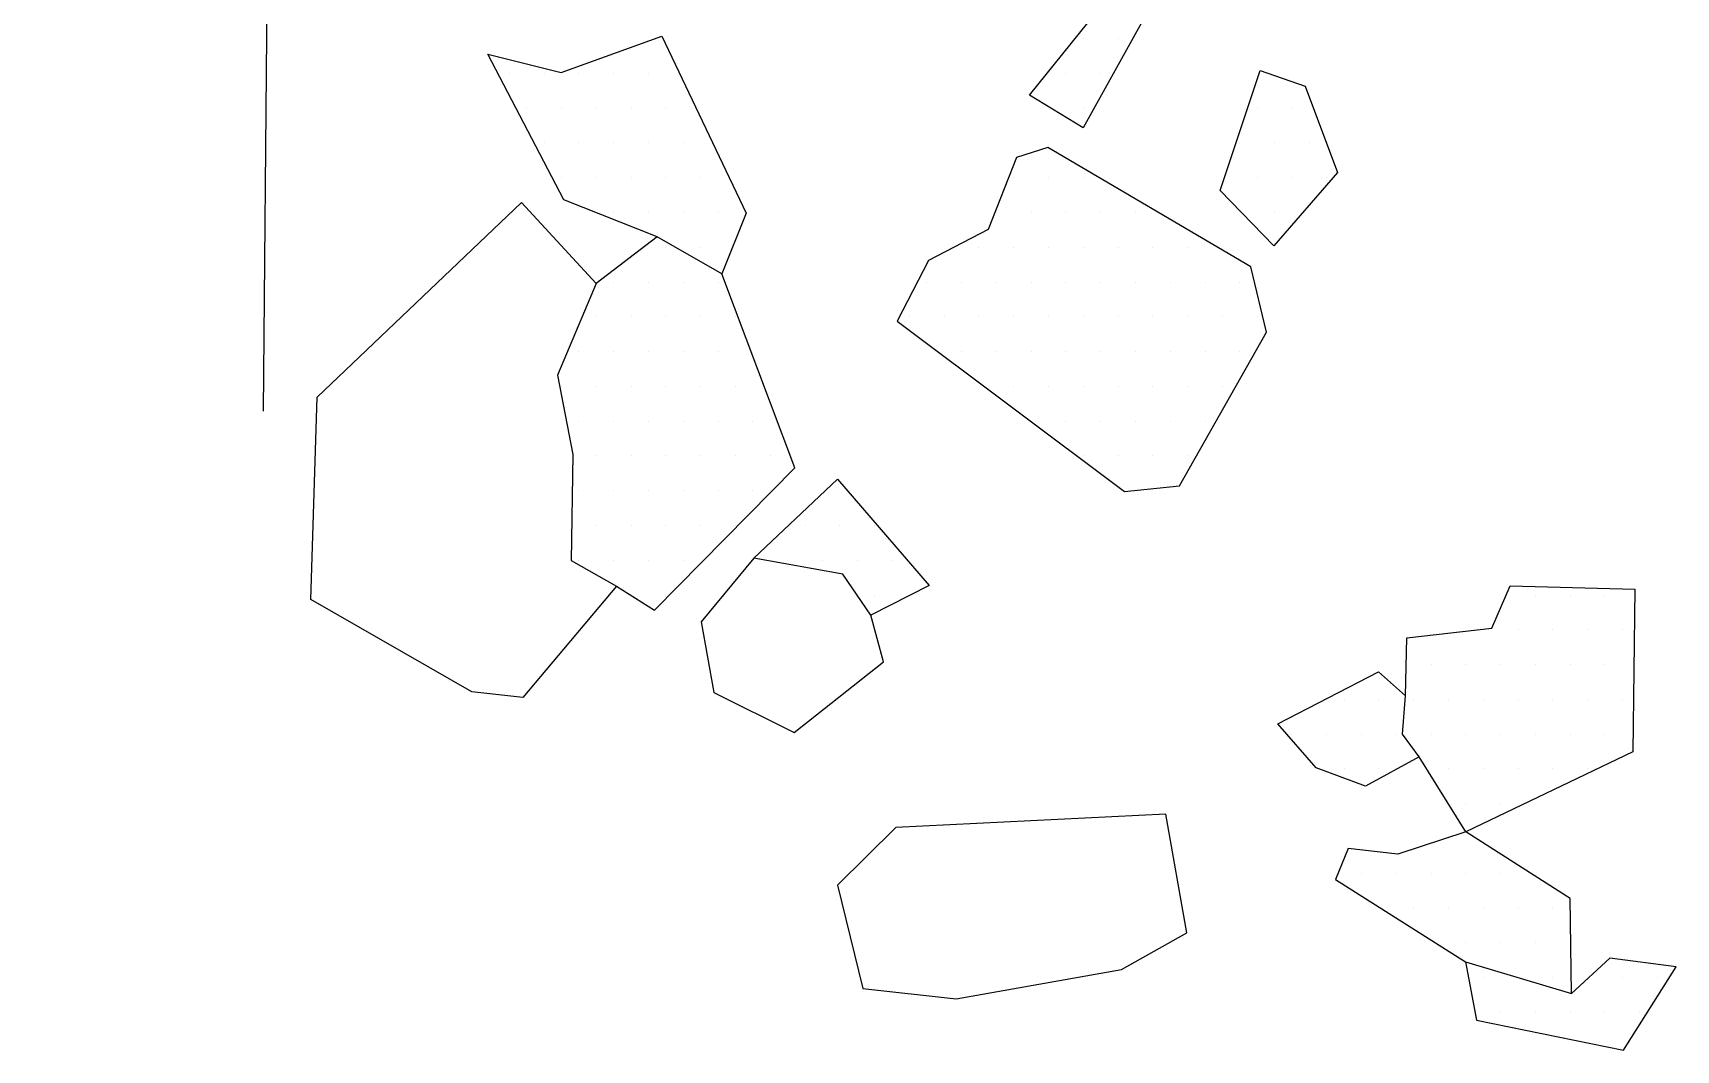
# Model space of a CAD drawing. Header units: metres. Extents: x -4.31 to -3.29, y -17.28 to -14.21.
# Drawn here: x -4.309 to -3.718, y -17.276 to -16.91 of the extents above; entities that cross this region are included whole.
import ezdxf

# ---------------------------------------------------------------- set-up
doc = ezdxf.new("R2010")
doc.units = ezdxf.units.M
doc.header["$LTSCALE"] = 25
doc.header["$MEASUREMENT"] = 0
doc.linetypes.add('STRICHPUNKTX2', pattern=[2, 1, -0.5, 0, -0.5])
doc.layers.get('0').update_dxf_attribs({"linetype": 'CONTINUOUS'})
for name, color, linetype in [('GRABUNGSGRENZE', 3, 'STRICHPUNKTX2'), ('STEINE', 4, 'CONTINUOUS'), ('STEINESCHRAFF', 4, 'CONTINUOUS')]:
    doc.layers.add(name, color=color, linetype=linetype)

# ---------------------------------------------------------------- blocks, each defined once
blk = doc.blocks.new('*X12')
at = {"color": 0}
for p, q in [((-393.125, -1691.25), (-393.125, -1691.25)), ((-391.875, -1691.25), (-391.875, -1691.25)), ((-413.75, -1692.5), (-413.75, -1692.5)), ((-412.5, -1692.5), (-412.5, -1692.5)), ((-411.25, -1692.5), (-411.25, -1692.5)), ((-410, -1692.5), (-410, -1692.5)), ((-408.75, -1692.5), (-408.75, -1692.5)), ((-393.75, -1692.5), (-393.75, -1692.5)), ((-392.5, -1692.5), (-392.5, -1692.5)), ((-413.125, -1693.75), (-413.125, -1693.75)), ((-411.875, -1693.75), (-411.875, -1693.75)), ((-410.625, -1693.75), (-410.625, -1693.75)), ((-409.375, -1693.75), (-409.375, -1693.75)), ((-408.125, -1693.75), (-408.125, -1693.75)), ((-393.125, -1693.75), (-393.125, -1693.75)), ((-386.875, -1693.75), (-386.875, -1693.75)), ((-385.625, -1693.75), (-385.625, -1693.75)), ((-412.5, -1695), (-412.5, -1695)), ((-411.25, -1695), (-411.25, -1695)), ((-410, -1695), (-410, -1695)), ((-408.75, -1695), (-408.75, -1695)), ((-407.5, -1695), (-407.5, -1695)), ((-387.5, -1695), (-387.5, -1695)), ((-386.25, -1695), (-386.25, -1695)), ((-385, -1695), (-385, -1695)), ((-411.875, -1696.25), (-411.875, -1696.25)), ((-410.625, -1696.25), (-410.625, -1696.25)), ((-409.375, -1696.25), (-409.375, -1696.25)), ((-408.125, -1696.25), (-408.125, -1696.25)), ((-406.875, -1696.25), (-406.875, -1696.25)), ((-395.625, -1696.25), (-395.625, -1696.25)), ((-394.375, -1696.25), (-394.375, -1696.25)), ((-393.125, -1696.25), (-393.125, -1696.25)), ((-386.875, -1696.25), (-386.875, -1696.25)), ((-385.625, -1696.25), (-385.625, -1696.25)), ((-384.375, -1696.25), (-384.375, -1696.25)), ((-410, -1697.5), (-410, -1697.5)), ((-408.75, -1697.5), (-408.75, -1697.5)), ((-407.5, -1697.5), (-407.5, -1697.5)), ((-406.25, -1697.5), (-406.25, -1697.5)), ((-396.25, -1697.5), (-396.25, -1697.5)), ((-395, -1697.5), (-395, -1697.5)), ((-393.75, -1697.5), (-393.75, -1697.5)), ((-392.5, -1697.5), (-392.5, -1697.5)), ((-391.25, -1697.5), (-391.25, -1697.5)), ((-386.25, -1697.5), (-386.25, -1697.5)), ((-408.125, -1698.75), (-408.125, -1698.75)), ((-406.875, -1698.75), (-406.875, -1698.75)), ((-396.875, -1698.75), (-396.875, -1698.75)), ((-395.625, -1698.75), (-395.625, -1698.75)), ((-394.375, -1698.75), (-394.375, -1698.75)), ((-393.125, -1698.75), (-393.125, -1698.75)), ((-391.875, -1698.75), (-391.875, -1698.75)), ((-390.625, -1698.75), (-390.625, -1698.75)), ((-389.375, -1698.75), (-389.375, -1698.75)), ((-410, -1700), (-410, -1700)), ((-408.75, -1700), (-408.75, -1700)), ((-407.5, -1700), (-407.5, -1700)), ((-406.25, -1700), (-406.25, -1700)), ((-398.75, -1700), (-398.75, -1700)), ((-397.5, -1700), (-397.5, -1700)), ((-396.25, -1700), (-396.25, -1700)), ((-395, -1700), (-395, -1700)), ((-393.75, -1700), (-393.75, -1700)), ((-392.5, -1700), (-392.5, -1700)), ((-391.25, -1700), (-391.25, -1700)), ((-390, -1700), (-390, -1700)), ((-388.75, -1700), (-388.75, -1700)), ((-387.5, -1700), (-387.5, -1700)), ((-410.625, -1701.25), (-410.625, -1701.25)), ((-409.375, -1701.25), (-409.375, -1701.25)), ((-408.125, -1701.25), (-408.125, -1701.25)), ((-406.875, -1701.25), (-406.875, -1701.25)), ((-405.625, -1701.25), (-405.625, -1701.25)), ((-399.375, -1701.25), (-399.375, -1701.25)), ((-398.125, -1701.25), (-398.125, -1701.25)), ((-396.875, -1701.25), (-396.875, -1701.25)), ((-395.625, -1701.25), (-395.625, -1701.25)), ((-394.375, -1701.25), (-394.375, -1701.25)), ((-393.125, -1701.25), (-393.125, -1701.25)), ((-391.875, -1701.25), (-391.875, -1701.25)), ((-390.625, -1701.25), (-390.625, -1701.25)), ((-389.375, -1701.25), (-389.375, -1701.25)), ((-388.125, -1701.25), (-388.125, -1701.25)), ((-386.875, -1701.25), (-386.875, -1701.25)), ((-411.25, -1702.5), (-411.25, -1702.5)), ((-410, -1702.5), (-410, -1702.5)), ((-408.75, -1702.5), (-408.75, -1702.5)), ((-407.5, -1702.5), (-407.5, -1702.5)), ((-406.25, -1702.5), (-406.25, -1702.5)), ((-397.5, -1702.5), (-397.5, -1702.5)), ((-396.25, -1702.5), (-396.25, -1702.5)), ((-395, -1702.5), (-395, -1702.5)), ((-393.75, -1702.5), (-393.75, -1702.5)), ((-392.5, -1702.5), (-392.5, -1702.5)), ((-391.25, -1702.5), (-391.25, -1702.5)), ((-390, -1702.5), (-390, -1702.5)), ((-388.75, -1702.5), (-388.75, -1702.5)), ((-387.5, -1702.5), (-387.5, -1702.5)), ((-411.875, -1703.75), (-411.875, -1703.75)), ((-410.625, -1703.75), (-410.625, -1703.75)), ((-409.375, -1703.75), (-409.375, -1703.75)), ((-408.125, -1703.75), (-408.125, -1703.75)), ((-406.875, -1703.75), (-406.875, -1703.75)), ((-405.625, -1703.75), (-405.625, -1703.75)), ((-395.625, -1703.75), (-395.625, -1703.75)), ((-394.375, -1703.75), (-394.375, -1703.75)), ((-393.125, -1703.75), (-393.125, -1703.75)), ((-391.875, -1703.75), (-391.875, -1703.75)), ((-390.625, -1703.75), (-390.625, -1703.75)), ((-389.375, -1703.75), (-389.375, -1703.75)), ((-388.125, -1703.75), (-388.125, -1703.75)), ((-411.25, -1705), (-411.25, -1705)), ((-410, -1705), (-410, -1705)), ((-408.75, -1705), (-408.75, -1705)), ((-407.5, -1705), (-407.5, -1705)), ((-406.25, -1705), (-406.25, -1705)), ((-405, -1705), (-405, -1705)), ((-395, -1705), (-395, -1705)), ((-393.75, -1705), (-393.75, -1705)), ((-392.5, -1705), (-392.5, -1705)), ((-391.25, -1705), (-391.25, -1705)), ((-390, -1705), (-390, -1705)), ((-388.75, -1705), (-388.75, -1705)), ((-410.625, -1706.25), (-410.625, -1706.25)), ((-409.375, -1706.25), (-409.375, -1706.25)), ((-408.125, -1706.25), (-408.125, -1706.25)), ((-406.875, -1706.25), (-406.875, -1706.25)), ((-405.625, -1706.25), (-405.625, -1706.25)), ((-404.375, -1706.25), (-404.375, -1706.25)), ((-393.125, -1706.25), (-393.125, -1706.25)), ((-391.875, -1706.25), (-391.875, -1706.25)), ((-390.625, -1706.25), (-390.625, -1706.25)), ((-389.375, -1706.25), (-389.375, -1706.25)), ((-411.25, -1707.5), (-411.25, -1707.5)), ((-410, -1707.5), (-410, -1707.5)), ((-408.75, -1707.5), (-408.75, -1707.5)), ((-407.5, -1707.5), (-407.5, -1707.5)), ((-406.25, -1707.5), (-406.25, -1707.5)), ((-405, -1707.5), (-405, -1707.5)), ((-410.625, -1708.75), (-410.625, -1708.75)), ((-409.375, -1708.75), (-409.375, -1708.75)), ((-408.125, -1708.75), (-408.125, -1708.75)), ((-406.875, -1708.75), (-406.875, -1708.75)), ((-405.625, -1708.75), (-405.625, -1708.75)), ((-403.125, -1708.75), (-403.125, -1708.75)), ((-401.875, -1708.75), (-401.875, -1708.75)), ((-400.625, -1708.75), (-400.625, -1708.75)), ((-411.25, -1710), (-411.25, -1710)), ((-410, -1710), (-410, -1710)), ((-408.75, -1710), (-408.75, -1710)), ((-407.5, -1710), (-407.5, -1710)), ((-403.75, -1710), (-403.75, -1710)), ((-402.5, -1710), (-402.5, -1710)), ((-401.25, -1710), (-401.25, -1710)), ((-400, -1710), (-400, -1710)), ((-409.375, -1711.25), (-409.375, -1711.25)), ((-408.125, -1711.25), (-408.125, -1711.25)), ((-400.625, -1711.25), (-400.625, -1711.25)), ((-399.375, -1711.25), (-399.375, -1711.25)), ((-376.875, -1711.25), (-376.875, -1711.25)), ((-375.625, -1711.25), (-375.625, -1711.25)), ((-374.375, -1711.25), (-374.375, -1711.25)), ((-378.75, -1712.5), (-378.75, -1712.5)), ((-377.5, -1712.5), (-377.5, -1712.5)), ((-376.25, -1712.5), (-376.25, -1712.5)), ((-375, -1712.5), (-375, -1712.5)), ((-373.75, -1712.5), (-373.75, -1712.5)), ((-380.625, -1713.75), (-380.625, -1713.75)), ((-379.375, -1713.75), (-379.375, -1713.75)), ((-378.125, -1713.75), (-378.125, -1713.75)), ((-376.875, -1713.75), (-376.875, -1713.75)), ((-375.625, -1713.75), (-375.625, -1713.75)), ((-374.375, -1713.75), (-374.375, -1713.75)), ((-383.75, -1715), (-383.75, -1715)), ((-382.5, -1715), (-382.5, -1715)), ((-381.25, -1715), (-381.25, -1715)), ((-380, -1715), (-380, -1715)), ((-378.75, -1715), (-378.75, -1715)), ((-377.5, -1715), (-377.5, -1715)), ((-376.25, -1715), (-376.25, -1715)), ((-375, -1715), (-375, -1715)), ((-373.75, -1715), (-373.75, -1715)), ((-385.625, -1716.25), (-385.625, -1716.25)), ((-384.375, -1716.25), (-384.375, -1716.25)), ((-383.125, -1716.25), (-383.125, -1716.25)), ((-381.875, -1716.25), (-381.875, -1716.25)), ((-380.625, -1716.25), (-380.625, -1716.25)), ((-379.375, -1716.25), (-379.375, -1716.25)), ((-378.125, -1716.25), (-378.125, -1716.25)), ((-376.875, -1716.25), (-376.875, -1716.25)), ((-375.625, -1716.25), (-375.625, -1716.25)), ((-374.375, -1716.25), (-374.375, -1716.25)), ((-383.75, -1717.5), (-383.75, -1717.5)), ((-382.5, -1717.5), (-382.5, -1717.5)), ((-380, -1717.5), (-380, -1717.5)), ((-378.75, -1717.5), (-378.75, -1717.5)), ((-377.5, -1717.5), (-377.5, -1717.5)), ((-376.25, -1717.5), (-376.25, -1717.5)), ((-375, -1717.5), (-375, -1717.5)), ((-379.375, -1718.75), (-379.375, -1718.75)), ((-378.125, -1718.75), (-378.125, -1718.75)), ((-380, -1720), (-380, -1720)), ((-383.125, -1721.25), (-383.125, -1721.25)), ((-381.875, -1721.25), (-381.875, -1721.25)), ((-380.625, -1721.25), (-380.625, -1721.25)), ((-379.375, -1721.25), (-379.375, -1721.25)), ((-378.125, -1721.25), (-378.125, -1721.25)), ((-381.25, -1722.5), (-381.25, -1722.5)), ((-380, -1722.5), (-380, -1722.5)), ((-378.75, -1722.5), (-378.75, -1722.5)), ((-377.5, -1722.5), (-377.5, -1722.5)), ((-376.25, -1722.5), (-376.25, -1722.5)), ((-379.375, -1723.75), (-379.375, -1723.75)), ((-378.125, -1723.75), (-378.125, -1723.75)), ((-376.875, -1723.75), (-376.875, -1723.75)), ((-375.625, -1723.75), (-375.625, -1723.75)), ((-378.75, -1725), (-378.75, -1725)), ((-377.5, -1725), (-377.5, -1725)), ((-376.25, -1725), (-376.25, -1725)), ((-373.75, -1725), (-373.75, -1725)), ((-372.5, -1725), (-372.5, -1725)), ((-378.125, -1726.25), (-378.125, -1726.25)), ((-376.875, -1726.25), (-376.875, -1726.25)), ((-375.625, -1726.25), (-375.625, -1726.25)), ((-374.375, -1726.25), (-374.375, -1726.25)), ((-373.125, -1726.25), (-373.125, -1726.25)), ((-373.75, -1727.5), (-373.75, -1727.5))]:
    blk.add_line(p, q, dxfattribs=at)

msp = doc.modelspace()

# ---------------------------------------------------------------- linework, layer by layer
at = {"layer": 'GRABUNGSGRENZE', "flags": 128}
msp.add_lwpolyline([(-4.30006, -14.20559), (-4.3005, -14.70885), (-4.30875, -16.50477), (-4.22289, -16.69616), (-4.22594, -17.04639)], dxfattribs=at)
at = {"layer": 'STEINE'}
for points in [[(-3.93132, -16.94456), (-3.9506, -16.93281), (-3.92356, -16.89934), (-3.9073, -16.90142), (-3.93132, -16.94456)], [(-4.08444, -16.98377), (-4.11795, -16.97045), (-4.14525, -16.91802), (-4.11883, -16.9247), (-4.0827, -16.91159), (-4.05239, -16.97522), (-4.06109, -16.99705)], [(-3.88207, -16.96707), (-3.86771, -16.9239), (-3.85146, -16.92954), (-3.83986, -16.96058), (-3.86281, -16.98695), (-3.88207, -16.96707)], [(-3.95524, -16.95517), (-3.96548, -16.98106), (-3.98686, -16.99218), (-3.99811, -17.01401), (-3.91644, -17.07525), (-3.89661, -17.07327), (-3.86544, -17.01795), (-3.87097, -16.99455), (-3.94404, -16.95164), (-3.95524, -16.95517)], [(-4.20885, -17.11405), (-4.20661, -17.04136), (-4.1332, -16.97143), (-4.10635, -17.00048)], [(-4.09904, -17.10928), (-4.08534, -17.11796), (-4.03486, -17.06677), (-4.06109, -16.99705), (-4.08444, -16.98377), (-4.10635, -17.00048), (-4.12017, -17.03348), (-4.11466, -17.06196), (-4.11528, -17.10009), (-4.09904, -17.10928)], [(-4.0497, -17.09926), (-4.01962, -17.07088), (-3.98669, -17.1091), (-4.00757, -17.11972)], [(-4.0497, -17.09926), (-4.06857, -17.12208), (-4.06407, -17.14751), (-4.03514, -17.16183), (-4.00304, -17.1365), (-4.00757, -17.11972), (-4.01769, -17.10494), (-4.0497, -17.09926)], [(-4.09904, -17.10928), (-4.1327, -17.14934), (-4.151, -17.14726), (-4.20885, -17.11405)], [(-3.79378, -17.1976), (-3.81048, -17.17061), (-3.81655, -17.16246), (-3.8155, -17.14874), (-3.81493, -17.1279), (-3.78442, -17.12443), (-3.77777, -17.1092), (-3.73304, -17.11034), (-3.73371, -17.1688), (-3.79378, -17.1976)], [(-3.81048, -17.17061), (-3.82983, -17.18123), (-3.8476, -17.17457), (-3.86128, -17.15877), (-3.82513, -17.14007), (-3.8155, -17.14874)], [(-3.89403, -17.23391), (-3.90153, -17.19119), (-3.99864, -17.19599), (-4.01954, -17.21677), (-4.0105, -17.25391), (-3.97696, -17.25756), (-3.91745, -17.24706), (-3.89403, -17.23391)], [(-3.79378, -17.1976), (-3.8182, -17.20566), (-3.83599, -17.20358), (-3.8406, -17.21475), (-3.79392, -17.24437), (-3.75582, -17.25566), (-3.75623, -17.2216), (-3.79378, -17.1976)], [(-3.79392, -17.24437), (-3.78991, -17.26522), (-3.73708, -17.27605), (-3.71818, -17.24611), (-3.74206, -17.24299), (-3.75582, -17.25566)]]:
    msp.add_lwpolyline(points, dxfattribs=at)

# ---------------------------------------------------------------- block references
at = {"layer": 'STEINESCHRAFF', "xscale": 0.01, "yscale": 0.01, "zscale": 0.01}
msp.add_blockref('*X12', (0, 0), dxfattribs=at)

doc.saveas('drawing.dxf')
